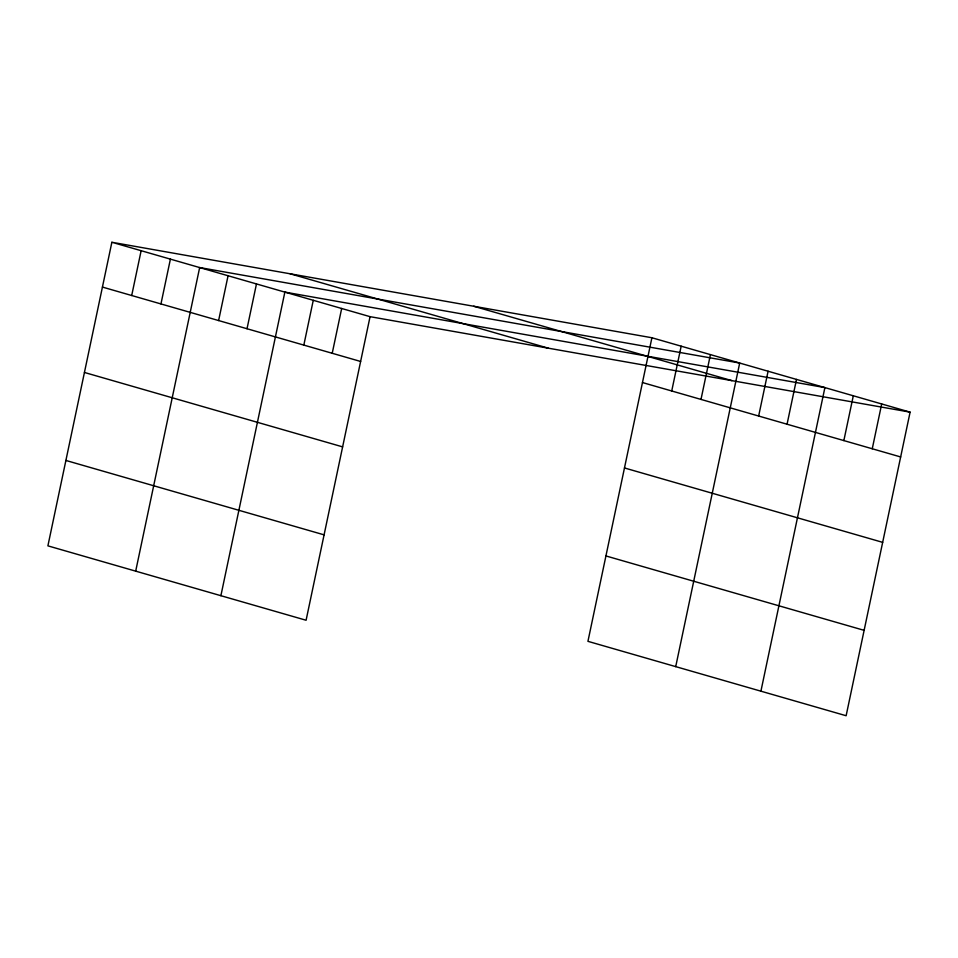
<?xml version="1.0" encoding="UTF-8"?>
<svg xmlns="http://www.w3.org/2000/svg" width="958" height="958" viewBox="0 0 958 958"><rect width="100%" height="100%" fill="white"/><g stroke="black" fill="none" stroke-linecap="round" stroke-linejoin="round"><path stroke-width="1.44" d="M111.87 242.266L47.9 545.856L306.093 620.245L370.063 316.667L111.87 242.266L651.907 337.755L910.1 412.144L846.13 715.734L587.937 641.333L651.907 337.755M131.701 295.507L141.137 250.697M160.956 303.937L170.404 259.127M135.689 571.148L199.659 267.557L739.696 363.046L675.713 666.636M218.616 320.547L228.064 275.748M247.02 328.738L256.469 283.927M220.891 595.696L284.861 292.106L824.898 387.595L760.915 691.185M303.83 345.096L313.266 300.297M332.222 353.286L341.671 308.476M671.726 390.984L681.174 346.185M700.993 399.426L710.429 354.616M758.652 416.035L768.088 371.225M787.057 424.214L796.493 379.416M843.854 440.584L853.303 395.786M872.259 448.763L881.695 403.965M370.063 316.667L910.1 412.144M473.695 306.237L731.888 380.637M290.082 273.772L548.275 348.173M642.471 382.553L900.664 456.954M102.434 287.077L360.627 361.465M624.472 467.959L882.665 542.348M84.436 372.47L342.629 446.871M605.923 555.939L864.116 630.34M65.898 460.451L324.091 534.851"/></g></svg>
